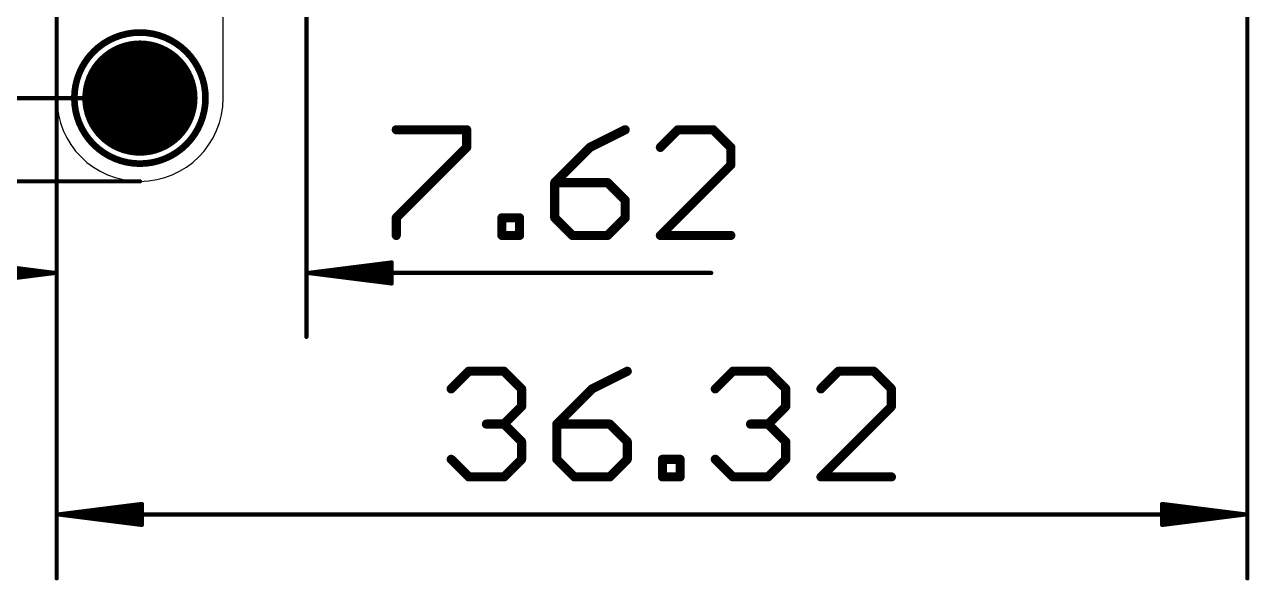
# Model space of a CAD drawing. Extents: x -21 to 66.3, y -17.3 to 56.8.
# Drawn here: x -0.98 to 36.39, y -17.26 to -0.3 of the extents above; entities that cross this region are included whole.
import ezdxf

# ---------------------------------------------------------------- set-up
doc = ezdxf.new("R2010")
doc.units = 0
for name, color, linetype in [('17', 110, 'CONTINUOUS'), ('20', 53, 'CONTINUOUS'), ('21', 40, 'CONTINUOUS'), ('23', 53, 'CONTINUOUS'), ('47', 253, 'CONTINUOUS')]:
    doc.layers.add(name, color=color, linetype=linetype)

# ---------------------------------------------------------------- blocks, each defined once
blk = doc.blocks.new('ROUNDP')
at = {"const_width": 0.5}
blk.add_lwpolyline([(0, -0.25, 1), (0, 0.25, 1), (0, -0.25)], format="xyb", dxfattribs=at)

msp = doc.modelspace()

# ---------------------------------------------------------------- linework, layer by layer
at = {"layer": '20'}
for p, q in [((0, 35.56), (0, -2.54)), ((5.08, -2.54), (5.08, 0))]:
    msp.add_line(p, q, dxfattribs=at)
for start, end in [(180, 270), (270, 0)]:
    msp.add_arc((2.54, -2.54), 2.54, start, end, dxfattribs=at)
at = {"layer": '21', "const_width": 0.2032}
msp.add_lwpolyline([(2.54, -4.54, 1), (2.54, -0.54, 1), (2.54, -4.54)], format="xyb", dxfattribs=at)
at = {"layer": '23'}
msp.add_point((2.54, -2.54), dxfattribs=at)
at = {"layer": '47'}
for points, const_width in [([(7.62, 21.336), (7.62, -9.824)], 0.13), ([(0, 20.574), (0, -9.824)], 0.13), ([(0, 11.938), (0, -17.19)], 0.13), ([(36.322, 4.826), (36.322, -17.19)], 0.13), ([(2.54, -2.54), (-11.602, -2.54)], 0.13), ([(10.3597, -3.5059), (12.5086, -3.5059)], 0.2794), ([(12.5086, -3.5059), (12.5086, -4.0432)], 0.2794), ([(17.3427, -3.5059), (16.2683, -4.0432)], 0.2794), ([(18.9538, -3.5059), (18.4166, -4.0432)], 0.2794), ([(20.0283, -3.5059), (18.9538, -3.5059)], 0.2794), ([(20.5655, -4.0432), (20.0283, -3.5059)], 0.2794), ([(12.5086, -4.0432), (10.3597, -6.1921)], 0.2794), ([(16.2683, -4.0432), (15.1938, -5.1176)], 0.2794), ([(20.5655, -4.5804), (20.5655, -4.0432)], 0.2794), ([(18.4166, -6.7293), (20.5655, -4.5804)], 0.2794), ([(2.54, -5.08), (-18.46, -5.08)], 0.13), ([(15.1938, -5.1176), (15.1938, -6.1921)], 0.2794), ([(16.8055, -5.1176), (15.1938, -5.1176)], 0.2794), ([(17.3427, -5.6549), (16.8055, -5.1176)], 0.2794), ([(17.3427, -6.1921), (17.3427, -5.6549)], 0.2794), ([(10.3597, -6.1921), (10.3597, -6.7293)], 0.2794), ([(13.5825, -6.7293), (13.5825, -6.1921)], 0.2794), ([(13.5825, -6.1921), (14.1197, -6.1921)], 0.2794), ([(14.1197, -6.1921), (14.1197, -6.7293)], 0.2794), ([(15.1938, -6.1921), (15.7311, -6.7293)], 0.2794), ([(16.8055, -6.7293), (17.3427, -6.1921)], 0.2794), ([(14.1197, -6.7293), (13.5825, -6.7293)], 0.2794), ([(15.7311, -6.7293), (16.8055, -6.7293)], 0.2794), ([(20.5655, -6.7293), (18.4166, -6.7293)], 0.2794), ([(-0.065, -7.874), (-5.2, -7.874)], 0.13), ([(-0.065, -7.874), (-2.6, -7.5548)], 0.13), ([(-0.065, -7.874), (-2.6, -7.614)], 0.13), ([(-0.065, -7.874), (-2.6, -7.744)], 0.13), ([(-2.6, -8.1932), (-0.065, -7.874)], 0.13), ([(-2.6, -8.004), (-0.065, -7.874)], 0.13), ([(-2.6, -8.134), (-0.065, -7.874)], 0.13), ([(7.685, -7.874), (10.22, -7.5548)], 0.13), ([(7.685, -7.874), (10.22, -7.614)], 0.13), ([(7.685, -7.874), (10.22, -7.744)], 0.13), ([(7.685, -7.874), (19.9671, -7.874)], 0.13), ([(10.22, -8.1932), (7.685, -7.874)], 0.13), ([(10.22, -8.004), (7.685, -7.874)], 0.13), ([(10.22, -8.134), (7.685, -7.874)], 0.13), ([(10.22, -7.5548), (10.22, -8.1932)], 0.13), ([(12.0347, -11.4092), (12.572, -10.8719)], 0.2794), ([(12.572, -10.8719), (13.6464, -10.8719)], 0.2794), ([(13.6464, -10.8719), (14.1836, -11.4092)], 0.2794), ([(17.4064, -10.8719), (16.3319, -11.4092)], 0.2794), ([(20.0916, -11.4092), (20.6288, -10.8719)], 0.2794), ([(20.6288, -10.8719), (21.7033, -10.8719)], 0.2794), ([(21.7033, -10.8719), (22.2405, -11.4092)], 0.2794), ([(23.8516, -10.8719), (23.3144, -11.4092)], 0.2794), ([(24.926, -10.8719), (23.8516, -10.8719)], 0.2794), ([(25.4633, -11.4092), (24.926, -10.8719)], 0.2794), ([(14.1836, -11.4092), (14.1836, -11.9464)], 0.2794), ([(16.3319, -11.4092), (15.2575, -12.4836)], 0.2794), ([(22.2405, -11.4092), (22.2405, -11.9464)], 0.2794), ([(25.4633, -11.9464), (25.4633, -11.4092)], 0.2794), ([(14.1836, -11.9464), (13.6464, -12.4836)], 0.2794), ([(22.2405, -11.9464), (21.7033, -12.4836)], 0.2794), ([(23.3144, -14.0953), (25.4633, -11.9464)], 0.2794), ([(13.6464, -12.4836), (13.1092, -12.4836)], 0.2794), ([(13.6464, -12.4836), (14.1836, -13.0209)], 0.2794), ([(15.2575, -12.4836), (15.2575, -13.5581)], 0.2794), ([(16.8692, -12.4836), (15.2575, -12.4836)], 0.2794), ([(17.4064, -13.0209), (16.8692, -12.4836)], 0.2794), ([(21.7033, -12.4836), (21.1661, -12.4836)], 0.2794), ([(21.7033, -12.4836), (22.2405, -13.0209)], 0.2794), ([(14.1836, -13.0209), (14.1836, -13.5581)], 0.2794), ([(17.4064, -13.5581), (17.4064, -13.0209)], 0.2794), ([(22.2405, -13.0209), (22.2405, -13.5581)], 0.2794), ([(12.572, -14.0953), (12.0347, -13.5581)], 0.2794), ([(14.1836, -13.5581), (13.6464, -14.0953)], 0.2794), ([(15.2575, -13.5581), (15.7947, -14.0953)], 0.2794), ([(16.8692, -14.0953), (17.4064, -13.5581)], 0.2794), ([(18.4802, -14.0953), (18.4802, -13.5581)], 0.2794), ([(18.4802, -13.5581), (19.0175, -13.5581)], 0.2794), ([(19.0175, -13.5581), (19.0175, -14.0953)], 0.2794), ([(20.6288, -14.0953), (20.0916, -13.5581)], 0.2794), ([(22.2405, -13.5581), (21.7033, -14.0953)], 0.2794), ([(13.6464, -14.0953), (12.572, -14.0953)], 0.2794), ([(15.7947, -14.0953), (16.8692, -14.0953)], 0.2794), ([(19.0175, -14.0953), (18.4802, -14.0953)], 0.2794), ([(21.7033, -14.0953), (20.6288, -14.0953)], 0.2794), ([(25.4633, -14.0953), (23.3144, -14.0953)], 0.2794), ([(0.065, -15.24), (2.6, -14.9208)], 0.13), ([(0.065, -15.24), (2.6, -14.98)], 0.13), ([(2.6, -14.9208), (2.6, -15.5592)], 0.13), ([(36.257, -15.24), (33.722, -14.9208)], 0.13), ([(33.722, -14.9208), (33.722, -15.5592)], 0.13), ([(36.257, -15.24), (33.722, -14.98)], 0.13), ([(0.065, -15.24), (2.6, -15.11)], 0.13), ([(0.065, -15.24), (36.257, -15.24)], 0.13), ([(2.6, -15.5592), (0.065, -15.24)], 0.13), ([(2.6, -15.37), (0.065, -15.24)], 0.13), ([(2.6, -15.5), (0.065, -15.24)], 0.13), ([(36.257, -15.24), (33.722, -15.11)], 0.13), ([(33.722, -15.5592), (36.257, -15.24)], 0.13), ([(33.722, -15.37), (36.257, -15.24)], 0.13), ([(33.722, -15.5), (36.257, -15.24)], 0.13)]:
    msp.add_lwpolyline(points, dxfattribs=dict(at, const_width=const_width))
for points, const_width in [([(2.54, -2.5725, 1), (2.54, -2.5075)], 0.065), ([(10.3597, -3.4361, 1), (10.3597, -3.5758)], 0.1397), ([(12.5785, -3.5059, 1), (12.4388, -3.5059)], 0.1397), ([(12.5086, -3.5758, 1), (12.5086, -3.4361)], 0.1397), ([(17.374, -3.5684, 1), (17.3115, -3.4435)], 0.1397), ([(18.9538, -3.4361, 1), (18.9538, -3.5758)], 0.1397), ([(19.0032, -3.5553, 1), (18.9044, -3.4566)], 0.1397), ([(20.0776, -3.4566, 1), (19.9789, -3.5553)], 0.1397), ([(20.0283, -3.5758, 1), (20.0283, -3.4361)], 0.1397), ([(12.4388, -4.0432, 1), (12.5785, -4.0432)], 0.1397), ([(12.558, -4.0926, 1), (12.4592, -3.9938)], 0.1397), ([(16.237, -3.9807, 1), (16.2995, -4.1056)], 0.1397), ([(16.3177, -4.0926, 1), (16.2189, -3.9938)], 0.1397), ([(18.3672, -3.9938, 1), (18.466, -4.0926)], 0.1397), ([(20.6353, -4.0432, 1), (20.4956, -4.0432)], 0.1397), ([(20.5161, -4.0926, 1), (20.6149, -3.9938)], 0.1397), ([(20.6149, -4.6298, 1), (20.5161, -4.531)], 0.1397), ([(20.4956, -4.5804, 1), (20.6353, -4.5804)], 0.1397), ([(2.54, -5.1125, 1), (2.54, -5.0475)], 0.065), ([(15.1938, -5.0478, 1), (15.1938, -5.1875)], 0.1397), ([(15.1444, -5.0682, 1), (15.2432, -5.167)], 0.1397), ([(15.2637, -5.1176, 1), (15.124, -5.1176)], 0.1397), ([(16.8549, -5.0682, 1), (16.7561, -5.167)], 0.1397), ([(16.8055, -5.1875, 1), (16.8055, -5.0478)], 0.1397), ([(17.4126, -5.6549, 1), (17.2729, -5.6549)], 0.1397), ([(17.2933, -5.7042, 1), (17.3921, -5.6055)], 0.1397), ([(10.4296, -6.1921, 1), (10.2898, -6.1921)], 0.1397), ([(10.3103, -6.1427, 1), (10.4091, -6.2415)], 0.1397), ([(13.6523, -6.1921, 1), (13.5126, -6.1921)], 0.1397), ([(13.5825, -6.1222, 1), (13.5825, -6.2619)], 0.1397), ([(14.1895, -6.1921, 1), (14.0498, -6.1921)], 0.1397), ([(14.1197, -6.2619, 1), (14.1197, -6.1222)], 0.1397), ([(15.2432, -6.1427, 1), (15.1444, -6.2415)], 0.1397), ([(15.124, -6.1921, 1), (15.2637, -6.1921)], 0.1397), ([(17.2729, -6.1921, 1), (17.4126, -6.1921)], 0.1397), ([(17.3921, -6.2415, 1), (17.2933, -6.1427)], 0.1397), ([(10.2898, -6.7293, 1), (10.4296, -6.7293)], 0.1397), ([(13.5825, -6.6595, 1), (13.5825, -6.7992)], 0.1397), ([(13.5126, -6.7293, 1), (13.6523, -6.7293)], 0.1397), ([(14.0498, -6.7293, 1), (14.1895, -6.7293)], 0.1397), ([(14.1197, -6.7992, 1), (14.1197, -6.6595)], 0.1397), ([(15.7311, -6.6595, 1), (15.7311, -6.7992)], 0.1397), ([(15.6817, -6.7787, 1), (15.7804, -6.6799)], 0.1397), ([(16.7561, -6.6799, 1), (16.8549, -6.7787)], 0.1397), ([(16.8055, -6.7992, 1), (16.8055, -6.6595)], 0.1397), ([(18.4166, -6.6595, 1), (18.4166, -6.7992)], 0.1397), ([(18.3672, -6.6799, 1), (18.466, -6.7787)], 0.1397), ([(20.5655, -6.7992, 1), (20.5655, -6.6595)], 0.1397), ([(-0.0609, -7.9062, 1), (-0.0691, -7.8418)], 0.065), ([(-0.0691, -7.9062, 1), (-0.0609, -7.8418)], 0.065), ([(-0.0617, -7.9063, 1), (-0.0683, -7.8417)], 0.065), ([(-0.0683, -7.9063, 1), (-0.0617, -7.8417)], 0.065), ([(-0.0667, -7.9065, 1), (-0.0633, -7.8415)], 0.065), ([(-0.0633, -7.9065, 1), (-0.0667, -7.8415)], 0.065), ([(-0.065, -7.9065, 1), (-0.065, -7.8415)], 0.065), ([(7.685, -7.8415, 1), (7.685, -7.9065)], 0.065), ([(7.6891, -7.8418, 1), (7.6809, -7.9062)], 0.065), ([(7.6833, -7.8415, 1), (7.6867, -7.9065)], 0.065), ([(7.6867, -7.8415, 1), (7.6833, -7.9065)], 0.065), ([(7.6883, -7.8417, 1), (7.6817, -7.9063)], 0.065), ([(7.6817, -7.8417, 1), (7.6883, -7.9063)], 0.065), ([(7.6809, -7.8418, 1), (7.6891, -7.9062)], 0.065), ([(10.2525, -7.5548, 1), (10.1875, -7.5548)], 0.065), ([(10.2241, -7.587, 1), (10.2159, -7.5225)], 0.065), ([(10.2233, -7.6463, 1), (10.2167, -7.5817)], 0.065), ([(10.2217, -7.7765, 1), (10.2183, -7.7115)], 0.065), ([(19.9671, -7.9065, 1), (19.9671, -7.8415)], 0.065), ([(10.1875, -8.1932, 1), (10.2525, -8.1932)], 0.065), ([(10.2159, -8.2255, 1), (10.2241, -8.161)], 0.065), ([(10.2167, -8.1663, 1), (10.2233, -8.1017)], 0.065), ([(10.2183, -8.0365, 1), (10.2217, -7.9715)], 0.065), ([(-0.0325, -9.824, 1), (0.0325, -9.824)], 0.065), ([(7.5875, -9.824, 1), (7.6525, -9.824)], 0.065), ([(12.572, -10.8021, 1), (12.572, -10.9418)], 0.1397), ([(12.6214, -10.9213, 1), (12.5226, -10.8226)], 0.1397), ([(13.6958, -10.8226, 1), (13.597, -10.9213)], 0.1397), ([(13.6464, -10.9418, 1), (13.6464, -10.8021)], 0.1397), ([(17.4376, -10.9344, 1), (17.3752, -10.8095)], 0.1397), ([(20.6288, -10.8021, 1), (20.6288, -10.9418)], 0.1397), ([(20.6782, -10.9213, 1), (20.5795, -10.8226)], 0.1397), ([(21.7527, -10.8226, 1), (21.6539, -10.9213)], 0.1397), ([(21.7033, -10.9418, 1), (21.7033, -10.8021)], 0.1397), ([(23.8516, -10.8021, 1), (23.8516, -10.9418)], 0.1397), ([(23.901, -10.9213, 1), (23.8022, -10.8226)], 0.1397), ([(24.9754, -10.8226, 1), (24.8767, -10.9213)], 0.1397), ([(24.926, -10.9418, 1), (24.926, -10.8021)], 0.1397), ([(11.9853, -11.3598, 1), (12.0841, -11.4586)], 0.1397), ([(14.2535, -11.4092, 1), (14.1138, -11.4092)], 0.1397), ([(14.1342, -11.4586, 1), (14.233, -11.3598)], 0.1397), ([(16.3007, -11.3467, 1), (16.3632, -11.4716)], 0.1397), ([(16.3813, -11.4586, 1), (16.2825, -11.3598)], 0.1397), ([(20.0422, -11.3598, 1), (20.141, -11.4586)], 0.1397), ([(22.3104, -11.4092, 1), (22.1707, -11.4092)], 0.1397), ([(22.1911, -11.4586, 1), (22.2899, -11.3598)], 0.1397), ([(23.265, -11.3598, 1), (23.3638, -11.4586)], 0.1397), ([(25.5331, -11.4092, 1), (25.3934, -11.4092)], 0.1397), ([(25.4139, -11.4586, 1), (25.5127, -11.3598)], 0.1397), ([(14.1138, -11.9464, 1), (14.2535, -11.9464)], 0.1397), ([(14.233, -11.9958, 1), (14.1342, -11.897)], 0.1397), ([(22.1707, -11.9464, 1), (22.3104, -11.9464)], 0.1397), ([(22.2899, -11.9958, 1), (22.1911, -11.897)], 0.1397), ([(25.3934, -11.9464, 1), (25.5331, -11.9464)], 0.1397), ([(25.5127, -11.9958, 1), (25.4139, -11.897)], 0.1397), ([(13.1092, -12.4138, 1), (13.1092, -12.5535)], 0.1397), ([(13.6958, -12.4342, 1), (13.597, -12.533)], 0.1397), ([(13.597, -12.4342, 1), (13.6958, -12.533)], 0.1397), ([(13.6464, -12.5535, 1), (13.6464, -12.4138)], 0.1397), ([(15.3273, -12.4836, 1), (15.1876, -12.4836)], 0.1397), ([(15.2575, -12.4138, 1), (15.2575, -12.5535)], 0.1397), ([(15.2081, -12.4342, 1), (15.3069, -12.533)], 0.1397), ([(16.9186, -12.4342, 1), (16.8198, -12.533)], 0.1397), ([(16.8692, -12.5535, 1), (16.8692, -12.4138)], 0.1397), ([(21.1661, -12.4138, 1), (21.1661, -12.5535)], 0.1397), ([(21.7527, -12.4342, 1), (21.6539, -12.533)], 0.1397), ([(21.6539, -12.4342, 1), (21.7527, -12.533)], 0.1397), ([(21.7033, -12.5535, 1), (21.7033, -12.4138)], 0.1397), ([(14.2535, -13.0209, 1), (14.1138, -13.0209)], 0.1397), ([(14.1342, -13.0702, 1), (14.233, -12.9715)], 0.1397), ([(17.4762, -13.0209, 1), (17.3365, -13.0209)], 0.1397), ([(17.357, -13.0702, 1), (17.4558, -12.9715)], 0.1397), ([(22.3104, -13.0209, 1), (22.1707, -13.0209)], 0.1397), ([(22.1911, -13.0702, 1), (22.2899, -12.9715)], 0.1397), ([(12.0841, -13.5087, 1), (11.9853, -13.6075)], 0.1397), ([(14.233, -13.6075, 1), (14.1342, -13.5087)], 0.1397), ([(15.3069, -13.5087, 1), (15.2081, -13.6075)], 0.1397), ([(17.4558, -13.6075, 1), (17.357, -13.5087)], 0.1397), ([(18.5501, -13.5581, 1), (18.4104, -13.5581)], 0.1397), ([(18.4802, -13.4882, 1), (18.4802, -13.6279)], 0.1397), ([(19.0873, -13.5581, 1), (18.9476, -13.5581)], 0.1397), ([(19.0175, -13.6279, 1), (19.0175, -13.4882)], 0.1397), ([(20.141, -13.5087, 1), (20.0422, -13.6075)], 0.1397), ([(22.2899, -13.6075, 1), (22.1911, -13.5087)], 0.1397), ([(14.1138, -13.5581, 1), (14.2535, -13.5581)], 0.1397), ([(15.1876, -13.5581, 1), (15.3273, -13.5581)], 0.1397), ([(17.3365, -13.5581, 1), (17.4762, -13.5581)], 0.1397), ([(22.1707, -13.5581, 1), (22.3104, -13.5581)], 0.1397), ([(12.572, -14.0254, 1), (12.572, -14.1652)], 0.1397), ([(12.5226, -14.1447, 1), (12.6214, -14.0459)], 0.1397), ([(13.597, -14.0459, 1), (13.6958, -14.1447)], 0.1397), ([(13.6464, -14.1652, 1), (13.6464, -14.0254)], 0.1397), ([(15.7947, -14.0254, 1), (15.7947, -14.1652)], 0.1397), ([(15.7453, -14.1447, 1), (15.8441, -14.0459)], 0.1397), ([(16.8198, -14.0459, 1), (16.9186, -14.1447)], 0.1397), ([(16.8692, -14.1652, 1), (16.8692, -14.0254)], 0.1397), ([(18.4802, -14.0254, 1), (18.4802, -14.1652)], 0.1397), ([(18.4104, -14.0953, 1), (18.5501, -14.0953)], 0.1397), ([(18.9476, -14.0953, 1), (19.0873, -14.0953)], 0.1397), ([(19.0175, -14.1652, 1), (19.0175, -14.0254)], 0.1397), ([(20.6288, -14.0254, 1), (20.6288, -14.1652)], 0.1397), ([(20.5795, -14.1447, 1), (20.6782, -14.0459)], 0.1397), ([(21.6539, -14.0459, 1), (21.7527, -14.1447)], 0.1397), ([(21.7033, -14.1652, 1), (21.7033, -14.0254)], 0.1397), ([(23.3144, -14.0254, 1), (23.3144, -14.1652)], 0.1397), ([(23.265, -14.0459, 1), (23.3638, -14.1447)], 0.1397), ([(25.4633, -14.1652, 1), (25.4633, -14.0254)], 0.1397), ([(2.6325, -14.9208, 1), (2.5675, -14.9208)], 0.065), ([(2.6041, -14.953, 1), (2.5959, -14.8885)], 0.065), ([(2.6033, -15.0123, 1), (2.5967, -14.9477)], 0.065), ([(33.7261, -14.8885, 1), (33.7179, -14.953)], 0.065), ([(33.7545, -14.9208, 1), (33.6895, -14.9208)], 0.065), ([(33.7253, -14.9477, 1), (33.7187, -15.0123)], 0.065), ([(0.065, -15.2075, 1), (0.065, -15.2725)], 0.065), ([(0.0691, -15.2078, 1), (0.0609, -15.2722)], 0.065), ([(0.0633, -15.2075, 1), (0.0667, -15.2725)], 0.065), ([(0.0667, -15.2075, 1), (0.0633, -15.2725)], 0.065), ([(0.0683, -15.2077, 1), (0.0617, -15.2723)], 0.065), ([(0.0617, -15.2077, 1), (0.0683, -15.2723)], 0.065), ([(0.0609, -15.2078, 1), (0.0691, -15.2722)], 0.065), ([(2.6017, -15.1425, 1), (2.5983, -15.0775)], 0.065), ([(2.5983, -15.4025, 1), (2.6017, -15.3375)], 0.065), ([(33.7237, -15.0775, 1), (33.7203, -15.1425)], 0.065), ([(33.7203, -15.3375, 1), (33.7237, -15.4025)], 0.065), ([(36.2611, -15.2722, 1), (36.2529, -15.2078)], 0.065), ([(36.2529, -15.2722, 1), (36.2611, -15.2078)], 0.065), ([(36.2603, -15.2723, 1), (36.2537, -15.2077)], 0.065), ([(36.2537, -15.2723, 1), (36.2603, -15.2077)], 0.065), ([(36.2553, -15.2725, 1), (36.2587, -15.2075)], 0.065), ([(36.2587, -15.2725, 1), (36.2553, -15.2075)], 0.065), ([(36.257, -15.2725, 1), (36.257, -15.2075)], 0.065), ([(2.5675, -15.5592, 1), (2.6325, -15.5592)], 0.065), ([(2.5959, -15.5915, 1), (2.6041, -15.527)], 0.065), ([(2.5967, -15.5323, 1), (2.6033, -15.4677)], 0.065), ([(33.7187, -15.4677, 1), (33.7253, -15.5323)], 0.065), ([(33.7179, -15.527, 1), (33.7261, -15.5915)], 0.065), ([(33.6895, -15.5592, 1), (33.7545, -15.5592)], 0.065), ([(-0.0325, -17.19, 1), (0.0325, -17.19)], 0.065), ([(36.2895, -17.19, 1), (36.3545, -17.19)], 0.065)]:
    msp.add_lwpolyline(points, format="xyb", dxfattribs=dict(at, const_width=const_width))

# ---------------------------------------------------------------- block references
at = {"layer": '17', "xscale": 3.516, "yscale": 3.516}
msp.add_blockref('ROUNDP', (2.54, -2.54), dxfattribs=at)
msp.add_blockref('ROUNDP', (2.54, -2.54), dxfattribs=at)

doc.saveas('drawing.dxf')
